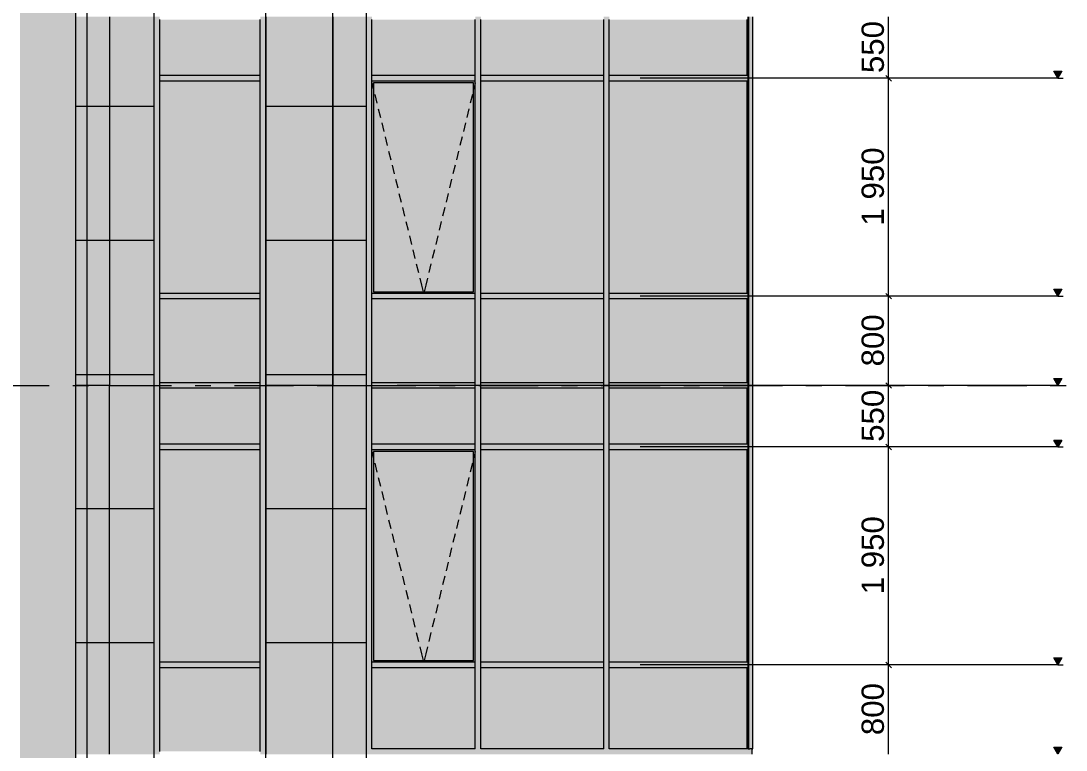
# Model space of a CAD drawing. Header units: millimetres. Extents: x 1499747 to 4230374, y -28481 to 441852.
# Drawn here: x 4068450 to 4077806, y 377366 to 383892 of the extents above; entities that cross this region are included whole.
import ezdxf

# ---------------------------------------------------------------- set-up
doc = ezdxf.new("R2010")
doc.units = ezdxf.units.MM
doc.header["$MEASUREMENT"] = 0
doc.layers.add('Чертеж и Рисунок', color=7, linetype='Continuous')
doc.styles.add('РЎР“Р•РќР•Р\xa0Р\x98Р\xa0_РЎРўР\x98Р›Р¬_2', font='')
doc.styles.get('РЎР“Р•РќР•Р\xa0Р\x98Р\xa0_РЎРўР\x98Р›Р¬_2').set_extended_font_data('GOST Common', italic=True)

msp = doc.modelspace()

# ---------------------------------------------------------------- hatches: boundary and pattern name
at = {"layer": 'Чертеж и Рисунок', "linetype": 'Continuous', "lineweight": 0, "true_color": 0xffffff}
for points in [[(4068441.89505, 399933.01142), (4068441.89505, 373528.37108), (4068941.89582, 373528.37108), (4068941.89582, 399933.01142)], [(4069241.89628, 383928.38697), (4069241.89628, 380628.38193), (4069642.09689, 380628.38193), (4069642.09689, 383928.38697)], [(4071242.09933, 383928.38697), (4071242.09933, 380628.38193), (4071542.09979, 380628.38193), (4071542.09979, 383928.38697)], [(4068941.89582, 380628.38193), (4068941.89582, 377328.37688), (4069241.89628, 377328.37688), (4069241.89628, 380628.38193)], [(4070642.09842, 380628.38193), (4070642.09842, 377328.37688), (4071242.09933, 377328.37688), (4071242.09933, 380628.38193)]]:
    msp.add_hatch(color=7, dxfattribs=at).paths.add_polyline_path(points)
at = {"layer": 'Чертеж и Рисунок', "linetype": 'Continuous', "lineweight": 0, "true_color": 0x868d8e}
for points in [[(4068941.89582, 383928.38697), (4068941.89582, 380628.38193), (4069241.89628, 380628.38193), (4069241.89628, 383928.38697)], [(4070642.09842, 383928.38697), (4070642.09842, 380628.38193), (4071242.09933, 380628.38193), (4071242.09933, 383928.38697)], [(4069642.09689, 380628.38193), (4069241.89628, 380628.38193), (4069241.89628, 377328.37688), (4069642.09689, 377328.37688)], [(4071242.09933, 380628.38193), (4071242.09933, 377328.37688), (4071542.09979, 377328.37688), (4071542.09979, 380628.38193)]]:
    msp.add_hatch(color=252, dxfattribs=at).paths.add_polyline_path(points)
at = {"layer": 'Чертеж и Рисунок', "linetype": 'Continuous', "lineweight": 0, "true_color": 0x2e2e2e}
for points in [[(4069642.09689, 383378.38613), (4069692.09696, 383378.38613), (4069692.09696, 383928.38697), (4069642.09689, 383928.38697)], [(4070642.09842, 383378.38613), (4070642.09842, 383928.38697), (4070592.09834, 383928.38697), (4070592.09834, 383378.38613)], [(4071592.09987, 383378.38613), (4071592.09987, 383928.38697), (4071542.09979, 383928.38697), (4071542.09979, 383378.38613)], [(4072517.10128, 383928.38697), (4072517.10128, 383378.38613), (4072567.10136, 383378.38613), (4072567.10136, 383928.38697)], [(4073717.00311, 383378.38613), (4073717.00311, 383928.38697), (4073667.00304, 383928.38697), (4073667.00304, 383378.38613)], [(4074946.60499, 383403.38617), (4074956.60501, 383403.38617), (4074956.60501, 383378.38613), (4074958.40501, 383378.38613), (4074958.40501, 383928.38697), (4074956.60501, 383928.38697), (4074956.60501, 383903.38693), (4074946.60499, 383903.38693)], [(4074958.40501, 383378.38613), (4074965.50502, 383378.38613), (4074965.50502, 383928.38697), (4074958.40501, 383928.38697)], [(4074965.50502, 383378.38613), (4075000.90508, 383378.38613), (4075000.90508, 383928.38697), (4074965.50502, 383928.38697)], [(4069642.09689, 383228.3859), (4069692.09696, 383228.3859), (4069692.09696, 383378.38613), (4069642.09689, 383378.38613)], [(4069692.09696, 383403.38617), (4069692.09696, 383353.38609), (4070592.09834, 383353.38609), (4070592.09834, 383403.38617)], [(4070642.09842, 383228.3859), (4070642.09842, 383378.38613), (4070592.09834, 383378.38613), (4070592.09834, 383228.3859)], [(4071592.09987, 381428.38315), (4071592.09987, 383378.38613), (4071542.09979, 383378.38613), (4071542.09979, 381428.38315)], [(4072517.10128, 383353.38609), (4072517.10128, 383403.38617), (4071592.09987, 383403.38617), (4071592.09987, 383353.38609)], [(4071607.09989, 383338.38607), (4071592.09987, 383353.38609), (4071592.09987, 381453.38319), (4071607.09989, 381468.38321)], [(4071592.09987, 383353.38609), (4071607.09989, 383338.38607), (4072502.10126, 383338.38607), (4072517.10128, 383353.38609)], [(4072502.10126, 381468.38321), (4072517.10128, 381453.38319), (4072517.10128, 383353.38609), (4072502.10126, 383338.38607)], [(4072517.10128, 381428.38315), (4072567.10136, 381428.38315), (4072567.10136, 383378.38613), (4072517.10128, 383378.38613)], [(4073051.0021, 383403.38617), (4072567.10136, 383403.38617), (4072567.10136, 383353.38609), (4073051.0021, 383353.38609)], [(4073667.00304, 383353.38609), (4073667.00304, 383403.38617), (4073051.0021, 383403.38617), (4073051.0021, 383353.38609)], [(4073717.00311, 381428.38315), (4073717.00311, 383378.38613), (4073667.00304, 383378.38613), (4073667.00304, 381428.38315)], [(4074956.60501, 383353.38609), (4074956.60501, 383403.38617), (4073717.00311, 383403.38617), (4073717.00311, 383353.38609)], [(4074956.60501, 383353.38609), (4074946.60499, 383353.38609), (4074946.60499, 381453.38319), (4074956.60501, 381453.38319), (4074956.60501, 381428.38315), (4074958.40501, 381428.38315), (4074958.40501, 383378.38613), (4074956.60501, 383378.38613)], [(4074958.40501, 381428.38315), (4074965.50502, 381428.38315), (4074965.50502, 383378.38613), (4074958.40501, 383378.38613)], [(4074965.50502, 381428.38315), (4075000.90508, 381428.38315), (4075000.90508, 383378.38613), (4074965.50502, 383378.38613)], [(4069642.09689, 381428.38315), (4069692.09696, 381428.38315), (4069692.09696, 383228.3859), (4069642.09689, 383228.3859)], [(4070642.09842, 381428.38315), (4070642.09842, 383228.3859), (4070592.09834, 383228.3859), (4070592.09834, 381428.38315)], [(4069692.09696, 381453.38319), (4069692.09696, 381403.38311), (4070592.09834, 381403.38311), (4070592.09834, 381453.38319)], [(4071592.09987, 381453.38319), (4072517.10128, 381453.38319), (4072502.10126, 381468.38321), (4071607.09989, 381468.38321)], [(4072517.10128, 381403.38311), (4072517.10128, 381453.38319), (4071592.09987, 381453.38319), (4071592.09987, 381403.38311)], [(4073051.0021, 381453.38319), (4072567.10136, 381453.38319), (4072567.10136, 381403.38311), (4073051.0021, 381403.38311)], [(4073667.00304, 381403.38311), (4073667.00304, 381453.38319), (4073051.0021, 381453.38319), (4073051.0021, 381403.38311)], [(4074956.60501, 381403.38311), (4074956.60501, 381453.38319), (4073717.00311, 381453.38319), (4073717.00311, 381403.38311)], [(4069642.09689, 380928.38238), (4069692.09696, 380928.38238), (4069692.09696, 381428.38315), (4069642.09689, 381428.38315)], [(4070642.09842, 380928.38238), (4070642.09842, 381428.38315), (4070592.09834, 381428.38315), (4070592.09834, 380928.38238)], [(4071592.09987, 380628.38193), (4071592.09987, 381428.38315), (4071542.09979, 381428.38315), (4071542.09979, 380628.38193)], [(4072517.10128, 381428.38315), (4072517.10128, 380628.38193), (4072567.10136, 380628.38193), (4072567.10136, 381428.38315)], [(4073717.00311, 380628.38193), (4073717.00311, 381428.38315), (4073667.00304, 381428.38315), (4073667.00304, 380628.38193)], [(4074956.60501, 381403.38311), (4074946.60499, 381403.38311), (4074946.60499, 380653.38196), (4074956.60501, 380653.38196), (4074956.60501, 380628.38193), (4074958.40501, 380628.38193), (4074958.40501, 381428.38315), (4074956.60501, 381428.38315)], [(4074958.40501, 380628.38193), (4074965.50502, 380628.38193), (4074965.50502, 381428.38315), (4074958.40501, 381428.38315)], [(4074965.50502, 380628.38193), (4075000.90508, 380628.38193), (4075000.90508, 381428.38315), (4074965.50502, 381428.38315)], [(4069642.09689, 380628.38193), (4069692.09696, 380628.38193), (4069692.09696, 380928.38238), (4069642.09689, 380928.38238)], [(4070642.09842, 380628.38193), (4070642.09842, 380928.38238), (4070592.09834, 380928.38238), (4070592.09834, 380628.38193)], [(4069642.09689, 380078.38109), (4069692.09696, 380078.38109), (4069692.09696, 380628.38193), (4069642.09689, 380628.38193)], [(4069692.09696, 380653.38196), (4069692.09696, 380603.38189), (4070592.09834, 380603.38189), (4070592.09834, 380653.38196)], [(4070642.09842, 380078.38109), (4070642.09842, 380628.38193), (4070592.09834, 380628.38193), (4070592.09834, 380078.38109)], [(4071592.09987, 380078.38109), (4071592.09987, 380628.38193), (4071542.09979, 380628.38193), (4071542.09979, 380078.38109)], [(4072517.10128, 380603.38189), (4072517.10128, 380653.38196), (4071592.09987, 380653.38196), (4071592.09987, 380603.38189)], [(4072517.10128, 380628.38193), (4072517.10128, 380078.38109), (4072567.10136, 380078.38109), (4072567.10136, 380628.38193)], [(4073051.0021, 380653.38196), (4072567.10136, 380653.38196), (4072567.10136, 380603.38189), (4073051.0021, 380603.38189)], [(4073667.00304, 380603.38189), (4073667.00304, 380653.38196), (4073051.0021, 380653.38196), (4073051.0021, 380603.38189)], [(4073717.00311, 380078.38109), (4073717.00311, 380628.38193), (4073667.00304, 380628.38193), (4073667.00304, 380078.38109)], [(4074956.60501, 380603.38189), (4074956.60501, 380653.38196), (4073717.00311, 380653.38196), (4073717.00311, 380603.38189)], [(4074946.60499, 380103.38112), (4074956.60501, 380103.38112), (4074956.60501, 380078.38109), (4074958.40501, 380078.38109), (4074958.40501, 380628.38193), (4074956.60501, 380628.38193), (4074956.60501, 380603.38189), (4074946.60499, 380603.38189)], [(4074958.40501, 380078.38109), (4074965.50502, 380078.38109), (4074965.50502, 380628.38193), (4074958.40501, 380628.38193)], [(4074965.50502, 380078.38109), (4075000.90508, 380078.38109), (4075000.90508, 380628.38193), (4074965.50502, 380628.38193)], [(4069642.09689, 378628.37887), (4069692.09696, 378628.37887), (4069692.09696, 380078.38109), (4069642.09689, 380078.38109)], [(4069692.09696, 380103.38112), (4069692.09696, 380053.38105), (4070592.09834, 380053.38105), (4070592.09834, 380103.38112)], [(4070642.09842, 378628.37887), (4070642.09842, 380078.38109), (4070592.09834, 380078.38109), (4070592.09834, 378628.37887)], [(4071592.09987, 378128.37811), (4071592.09987, 380078.38109), (4071542.09979, 380078.38109), (4071542.09979, 378128.37811)], [(4072517.10128, 380053.38105), (4072517.10128, 380103.38112), (4071592.09987, 380103.38112), (4071592.09987, 380053.38105)], [(4071607.09989, 380038.38102), (4071592.09987, 380053.38105), (4071592.09987, 378153.37814), (4071607.09989, 378168.37817)], [(4071592.09987, 380053.38105), (4071607.09989, 380038.38102), (4072502.10126, 380038.38102), (4072517.10128, 380053.38105)], [(4072502.10126, 378168.37817), (4072517.10128, 378153.37814), (4072517.10128, 380053.38105), (4072502.10126, 380038.38102)], [(4072517.10128, 378128.37811), (4072567.10136, 378128.37811), (4072567.10136, 380078.38109), (4072517.10128, 380078.38109)], [(4073051.0021, 380103.38112), (4072567.10136, 380103.38112), (4072567.10136, 380053.38105), (4073051.0021, 380053.38105)], [(4073667.00304, 380053.38105), (4073667.00304, 380103.38112), (4073051.0021, 380103.38112), (4073051.0021, 380053.38105)], [(4073717.00311, 378128.37811), (4073717.00311, 380078.38109), (4073667.00304, 380078.38109), (4073667.00304, 378128.37811)], [(4074956.60501, 380053.38105), (4074956.60501, 380103.38112), (4073717.00311, 380103.38112), (4073717.00311, 380053.38105)], [(4074956.60501, 380053.38105), (4074946.60499, 380053.38105), (4074946.60499, 378153.37814), (4074956.60501, 378153.37814), (4074956.60501, 378128.37811), (4074958.40501, 378128.37811), (4074958.40501, 380078.38109), (4074956.60501, 380078.38109)], [(4074958.40501, 378128.37811), (4074965.50502, 378128.37811), (4074965.50502, 380078.38109), (4074958.40501, 380078.38109)], [(4074965.50502, 378128.37811), (4075000.90508, 378128.37811), (4075000.90508, 380078.38109), (4074965.50502, 380078.38109)], [(4069642.09689, 378128.37811), (4069692.09696, 378128.37811), (4069692.09696, 378628.37887), (4069642.09689, 378628.37887)], [(4070642.09842, 378128.37811), (4070642.09842, 378628.37887), (4070592.09834, 378628.37887), (4070592.09834, 378128.37811)], [(4071592.09987, 378153.37814), (4072517.10128, 378153.37814), (4072502.10126, 378168.37817), (4071607.09989, 378168.37817)], [(4069642.09689, 377328.37688), (4069692.09696, 377328.37688), (4069692.09696, 378128.37811), (4069642.09689, 378128.37811)], [(4069692.09696, 378153.37814), (4069692.09696, 378103.37807), (4070592.09834, 378103.37807), (4070592.09834, 378153.37814)], [(4070642.09842, 377328.37688), (4070642.09842, 378128.37811), (4070592.09834, 378128.37811), (4070592.09834, 377328.37688)], [(4071542.09979, 377328.37688), (4071592.09987, 377378.37696), (4071592.09987, 378128.37811), (4071542.09979, 378128.37811)], [(4072517.10128, 378103.37807), (4072517.10128, 378153.37814), (4071592.09987, 378153.37814), (4071592.09987, 378103.37807)], [(4072517.10128, 378128.37811), (4072517.10128, 377378.37696), (4072542.10132, 377328.37688), (4072567.10136, 377378.37696), (4072567.10136, 378128.37811)], [(4073051.0021, 378153.37814), (4072567.10136, 378153.37814), (4072567.10136, 378103.37807), (4073051.0021, 378103.37807)], [(4073667.00304, 378103.37807), (4073667.00304, 378153.37814), (4073051.0021, 378153.37814), (4073051.0021, 378103.37807)], [(4073692.00308, 377328.37688), (4073717.00311, 377378.37696), (4073717.00311, 378128.37811), (4073667.00304, 378128.37811), (4073667.00304, 377378.37696)], [(4074956.60501, 378103.37807), (4074956.60501, 378153.37814), (4073717.00311, 378153.37814), (4073717.00311, 378103.37807)], [(4074946.60499, 377378.37696), (4074958.40501, 377378.37696), (4074958.40501, 378128.37811), (4074956.60501, 378128.37811), (4074956.60501, 378103.37807), (4074946.60499, 378103.37807)], [(4074965.50502, 377378.37696), (4074965.50502, 378128.37811), (4074958.40501, 378128.37811), (4074958.40501, 377378.37696)], [(4075000.90508, 377378.37696), (4075000.90508, 378128.37811), (4074965.50502, 378128.37811), (4074965.50502, 377378.37696)], [(4072542.10132, 377328.37688), (4072517.10128, 377378.37696), (4071592.09987, 377378.37696), (4071542.09979, 377328.37688)], [(4072542.10132, 377328.37688), (4073692.00308, 377328.37688), (4073667.00304, 377378.37696), (4072567.10136, 377378.37696)], [(4073717.00311, 377378.37696), (4073692.00308, 377328.37688), (4074842.00483, 377328.37688), (4074992.00506, 377328.37688), (4074992.00506, 377378.37696)]]:
    msp.add_hatch(color=250, dxfattribs=at).paths.add_polyline_path(points)
at = {"layer": 'Чертеж и Рисунок', "linetype": 'Continuous', "lineweight": 0, "true_color": 0x84adf9}
for points in [[(4070592.09834, 383903.38693), (4069692.09696, 383903.38693), (4069692.09696, 383403.38617), (4070592.09834, 383403.38617)], [(4071592.09987, 383903.38693), (4071592.09987, 383403.38617), (4072517.10128, 383403.38617), (4072517.10128, 383903.38693)], [(4072567.10136, 383403.38617), (4073667.00304, 383403.38617), (4073667.00304, 383903.38693), (4072567.10136, 383903.38693)], [(4073717.00311, 383403.38617), (4074946.60499, 383403.38617), (4074946.60499, 383903.38693), (4073717.00311, 383903.38693)], [(4070592.09834, 383353.38609), (4069692.09696, 383353.38609), (4069692.09696, 381453.38319), (4070592.09834, 381453.38319), (4070592.09834, 383228.3859)], [(4072502.10126, 381468.38321), (4072502.10126, 383338.38607), (4071607.09989, 383338.38607), (4071607.09989, 381468.38321)], [(4072567.10136, 381453.38319), (4073667.00304, 381453.38319), (4073667.00304, 383353.38609), (4072567.10136, 383353.38609)], [(4073717.00311, 381453.38319), (4074946.60499, 381453.38319), (4074946.60499, 383353.38609), (4073717.00311, 383353.38609)], [(4069692.09696, 380653.38196), (4070592.09834, 380653.38196), (4070592.09834, 380928.38238), (4070592.09834, 381403.38311), (4069692.09696, 381403.38311)], [(4071592.09987, 381403.38311), (4071592.09987, 380653.38196), (4072517.10128, 380653.38196), (4072517.10128, 381403.38311)], [(4072567.10136, 380653.38196), (4073667.00304, 380653.38196), (4073667.00304, 381403.38311), (4072567.10136, 381403.38311)], [(4073717.00311, 380653.38196), (4074946.60499, 380653.38196), (4074946.60499, 381403.38311), (4073717.00311, 381403.38311)], [(4070592.09834, 380603.38189), (4069692.09696, 380603.38189), (4069692.09696, 380103.38112), (4070592.09834, 380103.38112)], [(4072517.10128, 380603.38189), (4071592.09987, 380603.38189), (4071592.09987, 380103.38112), (4072517.10128, 380103.38112)], [(4072567.10136, 380103.38112), (4073667.00304, 380103.38112), (4073667.00304, 380603.38189), (4072567.10136, 380603.38189)], [(4073717.00311, 380103.38112), (4074946.60499, 380103.38112), (4074946.60499, 380603.38189), (4073717.00311, 380603.38189)], [(4070592.09834, 380053.38105), (4069692.09696, 380053.38105), (4069692.09696, 378153.37814), (4070592.09834, 378153.37814), (4070592.09834, 378628.37887)], [(4072567.10136, 378153.37814), (4073667.00304, 378153.37814), (4073667.00304, 380053.38105), (4072567.10136, 380053.38105)], [(4073717.00311, 378153.37814), (4074946.60499, 378153.37814), (4074946.60499, 380053.38105), (4073717.00311, 380053.38105)], [(4072502.10126, 378168.37817), (4072502.10126, 380038.38102), (4071607.09989, 380038.38102), (4071607.09989, 378168.37817)], [(4069692.09696, 378103.37807), (4069692.09696, 377353.37692), (4070592.09834, 377353.37692), (4070592.09834, 378103.37807)], [(4071592.09987, 378103.37807), (4071592.09987, 377378.37696), (4072517.10128, 377378.37696), (4072517.10128, 378103.37807)], [(4072567.10136, 378103.37807), (4072567.10136, 377378.37696), (4073667.00304, 377378.37696), (4073667.00304, 378103.37807)], [(4073717.00311, 377378.37696), (4074946.60499, 377378.37696), (4074946.60499, 378103.37807), (4073717.00311, 378103.37807)]]:
    msp.add_hatch(color=161, dxfattribs=at).paths.add_polyline_path(points)
at = {"layer": 'Чертеж и Рисунок', "linetype": 'Continuous', "lineweight": 0, "true_color": 0x000000}
for points in [[(4077731.30925, 383378.38613), (4077767.5093, 383440.88622), (4077695.00919, 383440.88622)], [(4077731.30925, 381428.38315), (4077767.5093, 381490.88324), (4077695.00919, 381490.88324)], [(4077731.30925, 380628.38193), (4077767.5093, 380690.88202), (4077695.00919, 380690.88202)], [(4077731.30925, 380078.38109), (4077767.5093, 380140.88118), (4077695.00919, 380140.88118)], [(4077731.30925, 378128.37811), (4077767.5093, 378190.8782), (4077695.00919, 378190.8782)], [(4077731.30925, 377328.37688), (4077767.5093, 377390.87698), (4077695.00919, 377390.87698)]]:
    msp.add_hatch(color=18, dxfattribs=at).paths.add_polyline_path(points)

# ---------------------------------------------------------------- linework, layer by layer
at = {"layer": 'Чертеж и Рисунок', "color": 253, "linetype": 'Continuous', "lineweight": 5, "true_color": 0xaaaaaa}
for points in [[(4069042.19597, 373528.37108), (4069042.19597, 404178.45791)], [(4069642.19689, 373528.37108), (4069642.19689, 404178.45791)], [(4070642.19842, 373528.37108), (4070642.19842, 404178.45791)], [(4071242.19933, 373528.37108), (4071242.19933, 404178.45791)], [(4071542.29979, 373528.37108), (4071542.29979, 404178.45791)], [(4068941.89582, 383128.38575), (4069642.19689, 383128.38575)], [(4070642.09842, 383128.38575), (4071542.09979, 383128.38575)], [(4068941.89582, 381928.38391), (4069642.19689, 381928.38391)], [(4070642.09842, 381928.38391), (4071542.09979, 381928.38391)], [(4068941.89582, 380728.38208), (4069642.19689, 380728.38208)], [(4070642.09842, 380728.38208), (4071542.09979, 380728.38208)], [(4068941.89582, 379528.38025), (4069642.19689, 379528.38025)], [(4070642.09842, 379528.38025), (4071542.09979, 379528.38025)], [(4068941.89582, 378328.37841), (4069642.19689, 378328.37841)], [(4070642.09842, 378328.37841), (4071542.09979, 378328.37841)]]:
    msp.add_lwpolyline(points, dxfattribs=at)
at = {"layer": 'Чертеж и Рисунок', "color": 7, "linetype": 'Continuous', "lineweight": 5}
for points in [[(4068941.89582, 373528.37108), (4068941.89582, 399933.01142)], [(4069241.89628, 383928.38697), (4069241.89628, 380628.38193)], [(4069642.09689, 380628.38193), (4069642.09689, 383928.38697)], [(4069692.09696, 383403.38617), (4069692.09696, 383903.38693)], [(4070592.09834, 383403.38617), (4070592.09834, 383903.38693)], [(4071242.09933, 383928.38697), (4071242.09933, 380628.38193)], [(4071542.09979, 383378.38613), (4071542.09979, 383928.38697)], [(4071592.09987, 383403.38617), (4071592.09987, 383903.38693)], [(4072517.10128, 383403.38617), (4072517.10128, 383903.38693)], [(4072567.10136, 383403.38617), (4072567.10136, 383903.38693)], [(4073667.00304, 383403.38617), (4073667.00304, 383903.38693)], [(4073717.00311, 383403.38617), (4073717.00311, 383903.38693)], [(4074946.60499, 383903.38693), (4074946.60499, 383403.38617)], [(4074958.40501, 383378.38613), (4074958.40501, 383928.38697)], [(4074965.50502, 383378.38613), (4074965.50502, 383928.38697)], [(4075000.90508, 383378.38613), (4075000.90508, 383928.38697)], [(4076216.90693, 383378.38613), (4076216.90693, 383928.38697)], [(4077731.30925, 383378.38613), (4077695.00919, 383440.88622)], [(4077695.00919, 383440.88622), (4077767.5093, 383440.88622)], [(4077767.5093, 383440.88622), (4077731.30925, 383378.38613)], [(4069692.09696, 383378.38613), (4069692.09696, 383403.38617)], [(4070592.09834, 383403.38617), (4069692.09696, 383403.38617)], [(4069692.09696, 383353.38609), (4069692.09696, 383378.38613)], [(4070592.09834, 383353.38609), (4069692.09696, 383353.38609)], [(4069692.09696, 383228.3859), (4069692.09696, 383353.38609)], [(4070592.09834, 383378.38613), (4070592.09834, 383403.38617)], [(4070592.09834, 383353.38609), (4070592.09834, 383378.38613)], [(4070592.09834, 383228.3859), (4070592.09834, 383353.38609)], [(4071542.09979, 381428.38315), (4071542.09979, 383378.38613)], [(4072517.10128, 383403.38617), (4071592.09987, 383403.38617)], [(4071592.09987, 383353.38609), (4071592.09987, 383403.38617)], [(4071592.09987, 381453.38319), (4071592.09987, 383353.38609)], [(4072517.10128, 383353.38609), (4071592.09987, 383353.38609)], [(4072502.10126, 383338.38607), (4071607.09989, 383338.38607)], [(4071607.09989, 383338.38607), (4071607.09989, 381468.38321)], [(4072502.10126, 381468.38321), (4072502.10126, 383338.38607)], [(4072517.10128, 383378.38613), (4072517.10128, 383403.38617)], [(4072517.10128, 383353.38609), (4072517.10128, 383378.38613)], [(4072517.10128, 381453.38319), (4072517.10128, 383353.38609)], [(4073051.0021, 383403.38617), (4072567.10136, 383403.38617)], [(4072567.10136, 383378.38613), (4072567.10136, 383403.38617)], [(4072567.10136, 383353.38609), (4072567.10136, 383378.38613)], [(4073051.0021, 383353.38609), (4072567.10136, 383353.38609)], [(4072567.10136, 381453.38319), (4072567.10136, 383353.38609)], [(4073667.00304, 383403.38617), (4073051.0021, 383403.38617)], [(4073667.00304, 383353.38609), (4073051.0021, 383353.38609)], [(4073667.00304, 383378.38613), (4073667.00304, 383403.38617)], [(4073667.00304, 383353.38609), (4073667.00304, 383378.38613)], [(4073667.00304, 381453.38319), (4073667.00304, 383353.38609)], [(4074956.60501, 383403.38617), (4073717.00311, 383403.38617)], [(4073717.00311, 383378.38613), (4073717.00311, 383403.38617)], [(4073717.00311, 383353.38609), (4073717.00311, 383378.38613)], [(4073717.00311, 381453.38319), (4073717.00311, 383353.38609)], [(4074956.60501, 383353.38609), (4073717.00311, 383353.38609)], [(4077731.30925, 383378.38613), (4073992.00353, 383378.38613)], [(4076263.807, 383378.38613), (4073992.00353, 383378.38613)], [(4074946.60499, 383353.38609), (4074946.60499, 381453.38319)], [(4074956.60501, 383403.38617), (4074956.60501, 383353.38609)], [(4074956.60501, 383378.38613), (4074958.40501, 383378.38613)], [(4074958.40501, 381428.38315), (4074958.40501, 383378.38613)], [(4074965.50502, 381428.38315), (4074965.50502, 383378.38613)], [(4075000.90508, 381428.38315), (4075000.90508, 383378.38613)], [(4076191.90689, 383403.38617), (4076241.90697, 383353.38609)], [(4076216.90693, 381428.38315), (4076216.90693, 383378.38613)], [(4077731.30925, 383378.38613), (4077778.10932, 383378.38613)], [(4069692.09696, 381453.38319), (4069692.09696, 383228.3859)], [(4070592.09834, 381453.38319), (4070592.09834, 383228.3859)], [(4069692.09696, 381428.38315), (4069692.09696, 381453.38319)], [(4070592.09834, 381453.38319), (4069692.09696, 381453.38319)], [(4070592.09834, 381428.38315), (4070592.09834, 381453.38319)], [(4072517.10128, 381453.38319), (4071592.09987, 381453.38319)], [(4071592.09987, 381403.38311), (4071592.09987, 381453.38319)], [(4071607.09989, 381468.38321), (4072502.10126, 381468.38321)], [(4072517.10128, 381428.38315), (4072517.10128, 381453.38319)], [(4073051.0021, 381453.38319), (4072567.10136, 381453.38319)], [(4072567.10136, 381428.38315), (4072567.10136, 381453.38319)], [(4073667.00304, 381453.38319), (4073051.0021, 381453.38319)], [(4073667.00304, 381428.38315), (4073667.00304, 381453.38319)], [(4074956.60501, 381453.38319), (4073717.00311, 381453.38319)], [(4073717.00311, 381428.38315), (4073717.00311, 381453.38319)], [(4074956.60501, 381453.38319), (4074956.60501, 381403.38311)], [(4076191.90689, 381453.38319), (4076241.90697, 381403.38311)], [(4077731.30925, 381428.38315), (4077695.00919, 381490.88324)], [(4077695.00919, 381490.88324), (4077767.5093, 381490.88324)], [(4077767.5093, 381490.88324), (4077731.30925, 381428.38315)], [(4069692.09696, 381403.38311), (4069692.09696, 381428.38315)], [(4069692.09696, 380928.38238), (4069692.09696, 381403.38311)], [(4070592.09834, 381403.38311), (4069692.09696, 381403.38311)], [(4070592.09834, 381403.38311), (4070592.09834, 381428.38315)], [(4070592.09834, 380928.38238), (4070592.09834, 381403.38311)], [(4071542.09979, 380628.38193), (4071542.09979, 381428.38315)], [(4071592.09987, 380653.38196), (4071592.09987, 381403.38311)], [(4072517.10128, 381403.38311), (4071592.09987, 381403.38311)], [(4072517.10128, 381403.38311), (4072517.10128, 381428.38315)], [(4072517.10128, 380653.38196), (4072517.10128, 381403.38311)], [(4072567.10136, 381403.38311), (4072567.10136, 381428.38315)], [(4073051.0021, 381403.38311), (4072567.10136, 381403.38311)], [(4072567.10136, 380653.38196), (4072567.10136, 381403.38311)], [(4073667.00304, 381403.38311), (4073051.0021, 381403.38311)], [(4073667.00304, 381403.38311), (4073667.00304, 381428.38315)], [(4073667.00304, 380653.38196), (4073667.00304, 381403.38311)], [(4073717.00311, 381403.38311), (4073717.00311, 381428.38315)], [(4073717.00311, 380653.38196), (4073717.00311, 381403.38311)], [(4074956.60501, 381403.38311), (4073717.00311, 381403.38311)], [(4077731.30925, 381428.38315), (4073992.00353, 381428.38315)], [(4076263.807, 381428.38315), (4073992.00353, 381428.38315)], [(4074946.60499, 381403.38311), (4074946.60499, 380653.38196)], [(4074956.60501, 381428.38315), (4074958.40501, 381428.38315)], [(4074958.40501, 380628.38193), (4074958.40501, 381428.38315)], [(4074965.50502, 380628.38193), (4074965.50502, 381428.38315)], [(4075000.90508, 380628.38193), (4075000.90508, 381428.38315)], [(4076216.90693, 380628.38193), (4076216.90693, 381428.38315)], [(4077731.30925, 381428.38315), (4077778.10932, 381428.38315)], [(4069692.09696, 380653.38196), (4069692.09696, 380928.38238)], [(4070592.09834, 380653.38196), (4070592.09834, 380928.38238)], [(4069241.89628, 380628.38193), (4068941.89582, 380628.38193)], [(4069241.89628, 377328.37688), (4069241.89628, 380628.38193)], [(4069241.89628, 380628.38193), (4069642.09689, 380628.38193)], [(4069692.09696, 380628.38193), (4069692.09696, 380653.38196)], [(4070592.09834, 380653.38196), (4069692.09696, 380653.38196)], [(4069692.09696, 380603.38189), (4069692.09696, 380628.38193)], [(4070592.09834, 380603.38189), (4069692.09696, 380603.38189)], [(4069692.09696, 380103.38112), (4069692.09696, 380603.38189)], [(4070592.09834, 380628.38193), (4070592.09834, 380653.38196)], [(4070592.09834, 380603.38189), (4070592.09834, 380628.38193)], [(4070592.09834, 380103.38112), (4070592.09834, 380603.38189)], [(4070642.09842, 380628.38193), (4070642.09842, 377328.37688)], [(4071242.09933, 380628.38193), (4070642.09842, 380628.38193)], [(4071242.09933, 377328.37688), (4071242.09933, 380628.38193)], [(4071242.09933, 380628.38193), (4071542.09979, 380628.38193)], [(4071542.09979, 380078.38109), (4071542.09979, 380628.38193)], [(4072517.10128, 380653.38196), (4071592.09987, 380653.38196)], [(4071592.09987, 380603.38189), (4071592.09987, 380653.38196)], [(4071592.09987, 380103.38112), (4071592.09987, 380603.38189)], [(4072517.10128, 380603.38189), (4071592.09987, 380603.38189)], [(4077731.30925, 380628.38193), (4071817.10021, 380628.38193)], [(4076263.807, 380628.38193), (4071817.10021, 380628.38193)], [(4072517.10128, 380628.38193), (4072517.10128, 380653.38196)], [(4072517.10128, 380603.38189), (4072517.10128, 380628.38193)], [(4072517.10128, 380103.38112), (4072517.10128, 380603.38189)], [(4073051.0021, 380653.38196), (4072567.10136, 380653.38196)], [(4072567.10136, 380628.38193), (4072567.10136, 380653.38196)], [(4072567.10136, 380603.38189), (4072567.10136, 380628.38193)], [(4073051.0021, 380603.38189), (4072567.10136, 380603.38189)], [(4072567.10136, 380103.38112), (4072567.10136, 380603.38189)], [(4073667.00304, 380653.38196), (4073051.0021, 380653.38196)], [(4073667.00304, 380603.38189), (4073051.0021, 380603.38189)], [(4073667.00304, 380628.38193), (4073667.00304, 380653.38196)], [(4073667.00304, 380603.38189), (4073667.00304, 380628.38193)], [(4073667.00304, 380103.38112), (4073667.00304, 380603.38189)], [(4074956.60501, 380653.38196), (4073717.00311, 380653.38196)], [(4073717.00311, 380628.38193), (4073717.00311, 380653.38196)], [(4073717.00311, 380603.38189), (4073717.00311, 380628.38193)], [(4073717.00311, 380103.38112), (4073717.00311, 380603.38189)], [(4074956.60501, 380603.38189), (4073717.00311, 380603.38189)], [(4074946.60499, 380603.38189), (4074946.60499, 380103.38112)], [(4074956.60501, 380653.38196), (4074956.60501, 380603.38189)], [(4074956.60501, 380628.38193), (4074958.40501, 380628.38193)], [(4074958.40501, 380078.38109), (4074958.40501, 380628.38193)], [(4074965.50502, 380078.38109), (4074965.50502, 380628.38193)], [(4075000.90508, 380078.38109), (4075000.90508, 380628.38193)], [(4076191.90689, 380653.38196), (4076241.90697, 380603.38189)], [(4076216.90693, 380078.38109), (4076216.90693, 380628.38193)], [(4077731.30925, 380628.38193), (4077695.00919, 380690.88202)], [(4077695.00919, 380690.88202), (4077767.5093, 380690.88202)], [(4077767.5093, 380690.88202), (4077731.30925, 380628.38193)], [(4077731.30925, 380628.38193), (4077778.10932, 380628.38193)], [(4077731.30925, 380078.38109), (4077695.00919, 380140.88118)], [(4077695.00919, 380140.88118), (4077767.5093, 380140.88118)], [(4077767.5093, 380140.88118), (4077731.30925, 380078.38109)], [(4069692.09696, 380078.38109), (4069692.09696, 380103.38112)], [(4070592.09834, 380103.38112), (4069692.09696, 380103.38112)], [(4069692.09696, 380053.38105), (4069692.09696, 380078.38109)], [(4069692.09696, 378628.37887), (4069692.09696, 380053.38105)], [(4070592.09834, 380053.38105), (4069692.09696, 380053.38105)], [(4070592.09834, 380078.38109), (4070592.09834, 380103.38112)], [(4070592.09834, 380053.38105), (4070592.09834, 380078.38109)], [(4070592.09834, 378628.37887), (4070592.09834, 380053.38105)], [(4071542.09979, 378128.37811), (4071542.09979, 380078.38109)], [(4072517.10128, 380103.38112), (4071592.09987, 380103.38112)], [(4071592.09987, 380053.38105), (4071592.09987, 380103.38112)], [(4072517.10128, 380053.38105), (4071592.09987, 380053.38105)], [(4071592.09987, 378153.37814), (4071592.09987, 380053.38105)], [(4072517.10128, 380078.38109), (4072517.10128, 380103.38112)], [(4072517.10128, 380053.38105), (4072517.10128, 380078.38109)], [(4072517.10128, 378153.37814), (4072517.10128, 380053.38105)], [(4073051.0021, 380103.38112), (4072567.10136, 380103.38112)], [(4072567.10136, 380078.38109), (4072567.10136, 380103.38112)], [(4072567.10136, 380053.38105), (4072567.10136, 380078.38109)], [(4073051.0021, 380053.38105), (4072567.10136, 380053.38105)], [(4072567.10136, 378153.37814), (4072567.10136, 380053.38105)], [(4073667.00304, 380103.38112), (4073051.0021, 380103.38112)], [(4073667.00304, 380053.38105), (4073051.0021, 380053.38105)], [(4073667.00304, 380078.38109), (4073667.00304, 380103.38112)], [(4073667.00304, 380053.38105), (4073667.00304, 380078.38109)], [(4073667.00304, 378153.37814), (4073667.00304, 380053.38105)], [(4074956.60501, 380103.38112), (4073717.00311, 380103.38112)], [(4073717.00311, 380078.38109), (4073717.00311, 380103.38112)], [(4073717.00311, 380053.38105), (4073717.00311, 380078.38109)], [(4073717.00311, 378153.37814), (4073717.00311, 380053.38105)], [(4074956.60501, 380053.38105), (4073717.00311, 380053.38105)], [(4077731.30925, 380078.38109), (4073992.00353, 380078.38109)], [(4076263.807, 380078.38109), (4073992.00353, 380078.38109)], [(4074946.60499, 380053.38105), (4074946.60499, 378153.37814)], [(4074956.60501, 380103.38112), (4074956.60501, 380053.38105)], [(4074956.60501, 380078.38109), (4074958.40501, 380078.38109)], [(4074958.40501, 378128.37811), (4074958.40501, 380078.38109)], [(4074965.50502, 378128.37811), (4074965.50502, 380078.38109)], [(4075000.90508, 378128.37811), (4075000.90508, 380078.38109)], [(4076191.90689, 380103.38112), (4076241.90697, 380053.38105)], [(4076216.90693, 378128.37811), (4076216.90693, 380078.38109)], [(4077731.30925, 380078.38109), (4077778.10932, 380078.38109)], [(4072502.10126, 380038.38102), (4071607.09989, 380038.38102)], [(4071607.09989, 380038.38102), (4071607.09989, 378168.37817)], [(4072502.10126, 378168.37817), (4072502.10126, 380038.38102)], [(4069692.09696, 378153.37814), (4069692.09696, 378628.37887)], [(4070592.09834, 378153.37814), (4070592.09834, 378628.37887)], [(4071607.09989, 378168.37817), (4072502.10126, 378168.37817)], [(4077731.30925, 378128.37811), (4077695.00919, 378190.8782)], [(4077695.00919, 378190.8782), (4077767.5093, 378190.8782)], [(4077767.5093, 378190.8782), (4077731.30925, 378128.37811)], [(4069692.09696, 378128.37811), (4069692.09696, 378153.37814)], [(4070592.09834, 378153.37814), (4069692.09696, 378153.37814)], [(4069692.09696, 378103.37807), (4069692.09696, 378128.37811)], [(4070592.09834, 378103.37807), (4069692.09696, 378103.37807)], [(4069692.09696, 377353.37692), (4069692.09696, 378103.37807)], [(4070592.09834, 378128.37811), (4070592.09834, 378153.37814)], [(4070592.09834, 378103.37807), (4070592.09834, 378128.37811)], [(4070592.09834, 377353.37692), (4070592.09834, 378103.37807)], [(4071542.09979, 377328.37688), (4071542.09979, 378128.37811)], [(4072517.10128, 378153.37814), (4071592.09987, 378153.37814)], [(4071592.09987, 378103.37807), (4071592.09987, 378153.37814)], [(4071592.09987, 377378.37696), (4071592.09987, 378103.37807)], [(4072517.10128, 378103.37807), (4071592.09987, 378103.37807)], [(4072517.10128, 378128.37811), (4072517.10128, 378153.37814)], [(4072517.10128, 378103.37807), (4072517.10128, 378128.37811)], [(4072517.10128, 377378.37696), (4072517.10128, 378103.37807)], [(4073051.0021, 378153.37814), (4072567.10136, 378153.37814)], [(4072567.10136, 378128.37811), (4072567.10136, 378153.37814)], [(4072567.10136, 378103.37807), (4072567.10136, 378128.37811)], [(4073051.0021, 378103.37807), (4072567.10136, 378103.37807)], [(4072567.10136, 377378.37696), (4072567.10136, 378103.37807)], [(4073667.00304, 378153.37814), (4073051.0021, 378153.37814)], [(4073667.00304, 378103.37807), (4073051.0021, 378103.37807)], [(4073667.00304, 378128.37811), (4073667.00304, 378153.37814)], [(4073667.00304, 377378.37696), (4073667.00304, 378128.37811)], [(4074956.60501, 378153.37814), (4073717.00311, 378153.37814)], [(4073717.00311, 378128.37811), (4073717.00311, 378153.37814)], [(4073717.00311, 378103.37807), (4073717.00311, 378128.37811)], [(4074956.60501, 378103.37807), (4073717.00311, 378103.37807)], [(4073717.00311, 377378.37696), (4073717.00311, 378103.37807)], [(4077731.30925, 378128.37811), (4073992.00353, 378128.37811)], [(4076263.807, 378128.37811), (4073992.00353, 378128.37811)], [(4074946.60499, 378103.37807), (4074946.60499, 377378.37696)], [(4074956.60501, 378153.37814), (4074956.60501, 378103.37807)], [(4074956.60501, 378128.37811), (4074958.40501, 378128.37811)], [(4074958.40501, 377378.37696), (4074958.40501, 378128.37811)], [(4074965.50502, 377378.37696), (4074965.50502, 378128.37811)], [(4075000.90508, 377378.37696), (4075000.90508, 378128.37811)], [(4076191.90689, 378153.37814), (4076241.90697, 378103.37807)], [(4076216.90693, 377328.37688), (4076216.90693, 378128.37811)], [(4077731.30925, 378128.37811), (4077778.10932, 378128.37811)], [(4072517.10128, 377378.37696), (4071592.09987, 377378.37696)], [(4073667.00304, 377378.37696), (4072567.10136, 377378.37696)], [(4074958.40501, 377378.37696), (4073717.00311, 377378.37696)], [(4074958.40501, 377378.37696), (4074965.50502, 377378.37696)], [(4074965.50502, 377378.37696), (4074974.40503, 377378.37696)], [(4074992.00506, 377378.37696), (4074974.40503, 377378.37696)], [(4074992.00506, 377378.37696), (4075000.90508, 377378.37696)], [(4074992.00506, 377378.37696), (4074992.00506, 377328.37688)], [(4077731.30925, 377328.37688), (4077695.00919, 377390.87698)], [(4077695.00919, 377390.87698), (4077767.5093, 377390.87698)], [(4077767.5093, 377390.87698), (4077731.30925, 377328.37688)]]:
    msp.add_lwpolyline(points, dxfattribs=at)
at = {"layer": 'Чертеж и Рисунок', "color": 8, "linetype": 'Continuous', "lineweight": 15}
for points in [[(4070642.09842, 383928.38697), (4070642.09842, 380628.38193)], [(4069642.09689, 377328.37688), (4069642.09689, 380628.38193)]]:
    msp.add_lwpolyline(points, dxfattribs=at)
at = {"layer": 'Чертеж и Рисунок', "color": 30, "linetype": 'Continuous', "lineweight": 15, "true_color": 0xff6600}
for points in [[(4071592.09987, 383337.98607), (4071606.09989, 383280.68598)], [(4072517.10128, 383337.98607), (4072503.10126, 383280.68598)], [(4071617.99991, 383232.1859), (4071636.99994, 383154.48579)], [(4072491.20124, 383232.1859), (4072472.20121, 383154.48579)], [(4071648.89995, 383105.88571), (4071667.89998, 383028.18559)], [(4072460.30119, 383105.88571), (4072441.20116, 383028.18559)], [(4071679.8, 382979.58552), (4071698.80003, 382901.8854)], [(4072429.40115, 382979.58552), (4072410.30112, 382901.8854)], [(4071710.70005, 382853.38533), (4071729.70008, 382775.58521)], [(4072398.5011, 382853.38533), (4072379.40107, 382775.58521)], [(4071741.6001, 382727.08513), (4071760.60012, 382649.38501)], [(4072367.50105, 382727.08513), (4072348.50102, 382649.38501)], [(4071772.50014, 382600.78494), (4071791.50017, 382523.08482)], [(4072336.601, 382600.78494), (4072317.60098, 382523.08482)], [(4071803.40019, 382474.48475), (4071822.50022, 382396.78463)], [(4072305.70096, 382474.48475), (4072286.70093, 382396.78463)], [(4071834.30024, 382348.28455), (4071853.40027, 382270.58444)], [(4072274.80091, 382348.28455), (4072255.80088, 382270.58444)], [(4071865.20028, 382221.98436), (4071884.30031, 382144.28424)], [(4072243.90086, 382221.98436), (4072224.90083, 382144.28424)], [(4071896.20033, 382095.68417), (4071915.20036, 382017.98405)], [(4072213.00082, 382095.68417), (4072194.00079, 382017.98405)], [(4071927.10038, 381969.38397), (4071946.10041, 381891.68386)], [(4072182.10077, 381969.38397), (4072163.10074, 381891.68386)], [(4071958.00043, 381843.18378), (4071977.00046, 381765.48366)], [(4072151.20072, 381843.18378), (4072132.20069, 381765.48366)], [(4071988.90047, 381716.88359), (4072007.9005, 381639.18347)], [(4072120.30067, 381716.88359), (4072101.30065, 381639.18347)], [(4072019.80052, 381590.5834), (4072035.60054, 381526.0833)], [(4072089.40063, 381590.5834), (4072073.6006, 381526.0833)], [(4072035.60054, 381526.0833), (4072049.70057, 381468.38321)], [(4072049.70057, 381468.38321), (4072053.40057, 381453.38319)], [(4072059.50058, 381468.38321), (4072055.80058, 381453.38319)], [(4072073.6006, 381526.0833), (4072059.50058, 381468.38321)], [(4071592.09987, 380037.98102), (4071606.09989, 379980.68094)], [(4072517.10128, 380037.98102), (4072503.10126, 379980.68094)], [(4071617.99991, 379932.18086), (4071636.99994, 379854.48074)], [(4072491.20124, 379932.18086), (4072472.20121, 379854.48074)], [(4071648.89995, 379805.88067), (4071667.89998, 379728.18055)], [(4072460.30119, 379805.88067), (4072441.20116, 379728.18055)], [(4071679.8, 379679.58048), (4071698.80003, 379601.88036)], [(4072429.40115, 379679.58048), (4072410.30112, 379601.88036)], [(4071710.70005, 379553.38028), (4071729.70008, 379475.58016)], [(4072398.5011, 379553.38028), (4072379.40107, 379475.58016)], [(4071741.6001, 379427.08009), (4071760.60012, 379349.37997)], [(4072367.50105, 379427.08009), (4072348.50102, 379349.37997)], [(4071772.50014, 379300.7799), (4071791.50017, 379223.07978)], [(4072336.601, 379300.7799), (4072317.60098, 379223.07978)], [(4071803.40019, 379174.4797), (4071822.50022, 379096.77959)], [(4072305.70096, 379174.4797), (4072286.70093, 379096.77959)], [(4071834.30024, 379048.27951), (4071853.40027, 378970.57939)], [(4072274.80091, 379048.27951), (4072255.80088, 378970.57939)], [(4071865.20028, 378921.97932), (4071884.30031, 378844.2792)], [(4072243.90086, 378921.97932), (4072224.90083, 378844.2792)], [(4071896.20033, 378795.67913), (4071915.20036, 378717.97901)], [(4072213.00082, 378795.67913), (4072194.00079, 378717.97901)], [(4071927.10038, 378669.37893), (4071946.10041, 378591.67881)], [(4072182.10077, 378669.37893), (4072163.10074, 378591.67881)], [(4071958.00043, 378543.17874), (4071977.00046, 378465.47862)], [(4072151.20072, 378543.17874), (4072132.20069, 378465.47862)], [(4071988.90047, 378416.87855), (4072007.9005, 378339.17843)], [(4072120.30067, 378416.87855), (4072101.30065, 378339.17843)], [(4072019.80052, 378290.57835), (4072035.60054, 378226.07826)], [(4072089.40063, 378290.57835), (4072073.6006, 378226.07826)], [(4072035.60054, 378226.07826), (4072049.70057, 378168.37817)], [(4072049.70057, 378168.37817), (4072053.40057, 378153.37814)], [(4072059.50058, 378168.37817), (4072055.80058, 378153.37814)], [(4072073.6006, 378226.07826), (4072059.50058, 378168.37817)]]:
    msp.add_lwpolyline(points, dxfattribs=at)
at = {"layer": 'Чертеж и Рисунок', "color": 1, "linetype": 'Continuous', "lineweight": 0}
for points in [[(4068174.99465, 380628.38193), (4068704.19546, 380628.38193)], [(4068915.79578, 380628.38193), (4069056.89599, 380628.38193)], [(4069268.59632, 380628.38193), (4069797.79713, 380628.38193)], [(4070009.39745, 380628.38193), (4070150.49766, 380628.38193)], [(4070362.19799, 380628.38193), (4070891.3988, 380628.38193)], [(4071102.99912, 380628.38193), (4071244.19934, 380628.38193)], [(4071455.79966, 380628.38193), (4071985.00047, 380628.38193)], [(4072196.70079, 380628.38193), (4072337.80101, 380628.38193)], [(4072549.40133, 380628.38193), (4073078.60214, 380628.38193)], [(4073290.30246, 380628.38193), (4073431.40268, 380628.38193)], [(4073643.003, 380628.38193), (4074172.20381, 380628.38193)], [(4074383.90413, 380628.38193), (4074525.00435, 380628.38193)], [(4074736.70467, 380628.38193), (4075265.80548, 380628.38193)], [(4075477.5058, 380628.38193), (4075618.60602, 380628.38193)], [(4075830.30634, 380628.38193), (4076359.40715, 380628.38193)], [(4076571.10747, 380628.38193), (4076712.20769, 380628.38193)], [(4076923.90801, 380628.38193), (4077453.00882, 380628.38193)], [(4077664.70914, 380628.38193), (4077805.80936, 380628.38193)]]:
    msp.add_lwpolyline(points, dxfattribs=at)

# ---------------------------------------------------------------- texts
at = {"layer": 'Чертеж и Рисунок', "color": 7, "linetype": 'Continuous', "lineweight": 15, "char_height": 200.0004799, "attachment_point": 7, "rotation": 90, "style": 'РЎР“Р•РќР•Р\xa0Р\x98Р\xa0_РЎРўР\x98Р›Р¬_2'}
for s, insert in [('\\A1;{\\pql;\\fArial|b0|i0|c204|p0;\\W1.000000;550}', (4076177.74805, 383424.60974)), ('\\A1;{\\pql;\\fArial|b0|i0|c204|p0;\\W1.000000;1 950}', (4076177.74805, 382060.19528)), ('\\A1;{\\pql;\\fArial|b0|i0|c204|p0;\\W1.000000;800}', (4076177.74805, 380799.58294)), ('\\A1;{\\pql;\\fArial|b0|i0|c204|p0;\\W1.000000;550}', (4076177.74805, 380124.57218)), ('\\A1;{\\pql;\\fArial|b0|i0|c204|p0;\\W1.000000;1 950}', (4076177.74805, 378760.19823)), ('\\A1;{\\pql;\\fArial|b0|i0|c204|p0;\\W1.000000;800}', (4076177.74805, 377499.58588))]:
    msp.add_mtext(s, dxfattribs=dict(at, insert=insert))

doc.saveas('drawing.dxf')
